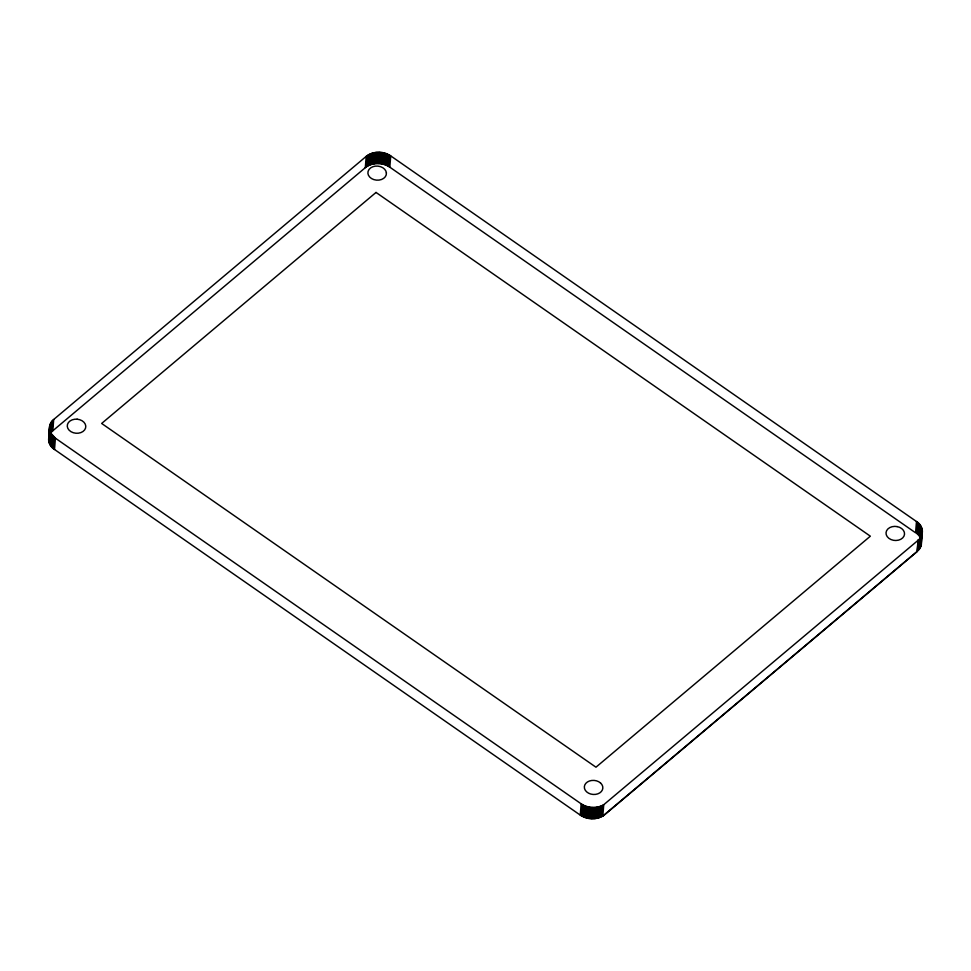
<?xml version="1.0" encoding="UTF-8"?>
<svg xmlns="http://www.w3.org/2000/svg" width="971" height="971" viewBox="0 0 971 971"><rect width="100%" height="100%" fill="white"/><g stroke="black" fill="none" stroke-linecap="round" stroke-linejoin="round"><path stroke-width="1.46" d="M48.586 440.227C49.788 433.454 47.361 424.339 53.696 419.484L366.201 156.38C373.082 150.869 383.545 151.027 390.718 155.894L916.478 521.512C923.13 525.287 924.683 535.543 918.178 540.24L917.279 551.528L604.799 814.62C597.918 820.143 587.455 819.961 580.27 815.106L54.522 449.488C47.87 445.701 46.317 435.481 52.81 430.772L365.314 167.667C372.196 162.157 382.659 162.315 389.832 167.194L915.58 532.8L916.478 521.512M49.072 436.125L49.97 424.837M48.732 441.259L49.679 425.844M48.987 442.291L50.334 423.854M49.351 443.298L50.82 422.895M50.516 433.26L51.414 421.972M49.812 444.305L50.698 433.017L55.408 438.2L581.156 803.818C587.71 808.248 596.862 808.734 603.731 804.728L918.178 540.24M51.196 432.374L52.082 421.086M50.371 445.264L51.257 433.976M51.973 431.549L52.859 420.261M51.026 446.199L51.924 434.911M52.81 430.772L53.696 419.484M51.779 447.097L52.665 435.809M52.604 447.947L53.502 436.659M53.526 448.736L54.425 437.448M54.522 449.488L55.408 438.2M365.314 167.667L366.201 156.38M366.261 166.951L367.147 155.663M367.256 166.284L368.155 154.984M368.349 165.677L369.235 154.389M369.49 165.143L370.376 153.855M370.691 164.694L371.577 153.406M371.929 164.305L372.815 153.017M373.216 164.002L374.102 152.702M374.527 163.771L375.413 152.471M375.874 163.614L376.76 152.326M377.221 163.553L378.107 152.265M378.581 163.565L379.479 152.277M379.952 163.662L380.838 152.374M381.3 163.844L382.186 152.544M382.647 164.087L383.533 152.799M383.946 164.427L384.832 153.139M385.232 164.839L386.118 153.552M386.47 165.325L387.356 154.037M387.647 165.871L388.534 154.583M388.776 166.502L389.662 155.202M389.832 167.194L390.718 155.894M580.27 815.106L581.156 803.818M581.338 815.786L582.224 804.498M582.466 816.417L583.353 805.129M583.656 816.963L584.542 805.675M584.882 817.461L585.78 806.173M586.168 817.861L587.054 806.573M587.467 818.201L588.353 806.913M588.802 818.456L589.7 807.168M590.15 818.626L591.048 807.338M591.521 818.723L592.407 807.435M592.88 818.735L593.767 807.447M594.24 818.674L595.126 807.387M595.587 818.529L596.473 807.241M596.898 818.286L597.784 806.998M598.185 817.983L599.083 806.695M599.423 817.606L600.309 806.318M600.624 817.145L601.51 805.857M601.765 816.611L602.663 805.323M603.853 815.349L602.845 816.016L603.731 804.728M916.575 533.54L917.461 522.252M917.498 534.341L918.384 523.053M918.335 535.191L919.221 523.903M918.02 540.131L917.134 551.419L602.845 816.016M919.088 536.089L919.974 524.801M918.141 550.739L919.039 539.451M919.743 537.024L920.629 525.736M918.918 549.914L919.804 538.626M920.302 537.983L921.188 526.695M919.598 549.028L920.484 537.74M920.751 538.99L921.637 527.702M920.18 548.105L921.066 536.817M921.115 539.997L922.001 528.71M920.666 547.159L921.552 535.871M921.042 546.175L922.256 529.741M921.309 545.156L922.401 530.773M49.63 429.971L49.885 431.003M376.032 192.44L101.652 423.453L595.963 767.199L870.344 536.186L376.032 192.44M77.134 419.193L74.718 419.241A9.285 7.052 4.5 0 0 67.278 426.366A9.285 7.052 4.5 0 0 75.92 433.236L78.335 433.2A9.285 7.052 4.5 0 0 85.776 426.063A9.285 7.052 4.5 0 0 77.134 419.193M897.107 526.585L894.692 526.379A9.285 7.052 4.5 0 0 886.038 532.654A9.285 7.052 4.5 0 0 893.454 540.301L895.869 540.495A9.285 7.052 4.5 0 0 904.523 534.22A9.285 7.052 4.5 0 0 897.107 526.585M600.515 782.966L598.682 781.704A9.285 7.052 4.5 0 0 584.348 786.716L584.518 788.561A9.285 7.052 4.5 0 0 597.76 793.865A9.285 7.052 4.5 0 0 600.515 782.966M386.397 172.899L385.9 171.078A9.285 7.052 4.5 0 0 375.255 166.15A9.285 7.052 4.5 0 0 367.912 173.348L368.41 175.168A9.285 7.052 4.5 0 0 379.042 180.096A9.285 7.052 4.5 0 0 386.397 172.899"/></g></svg>
